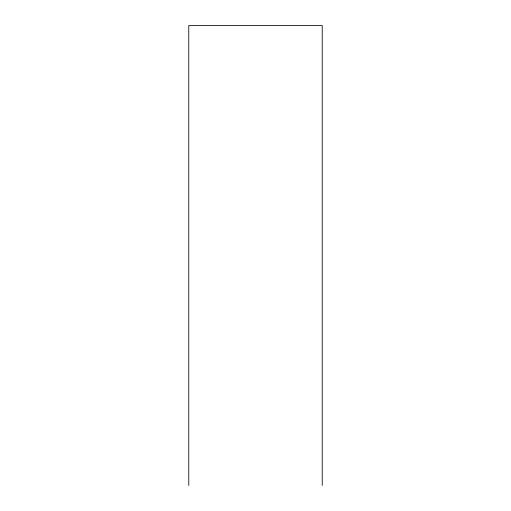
<?xml version="1.0" encoding="UTF-8"?>
<svg xmlns="http://www.w3.org/2000/svg" width="511" height="511" viewBox="0 0 511 511"><rect width="100%" height="100%" fill="white"/><g stroke="black" fill="none" stroke-linecap="round" stroke-linejoin="round"><path stroke-width="0.77" d="M322.23 485.45L322.23 25.55L188.77 25.55L188.77 485.45"/></g></svg>
